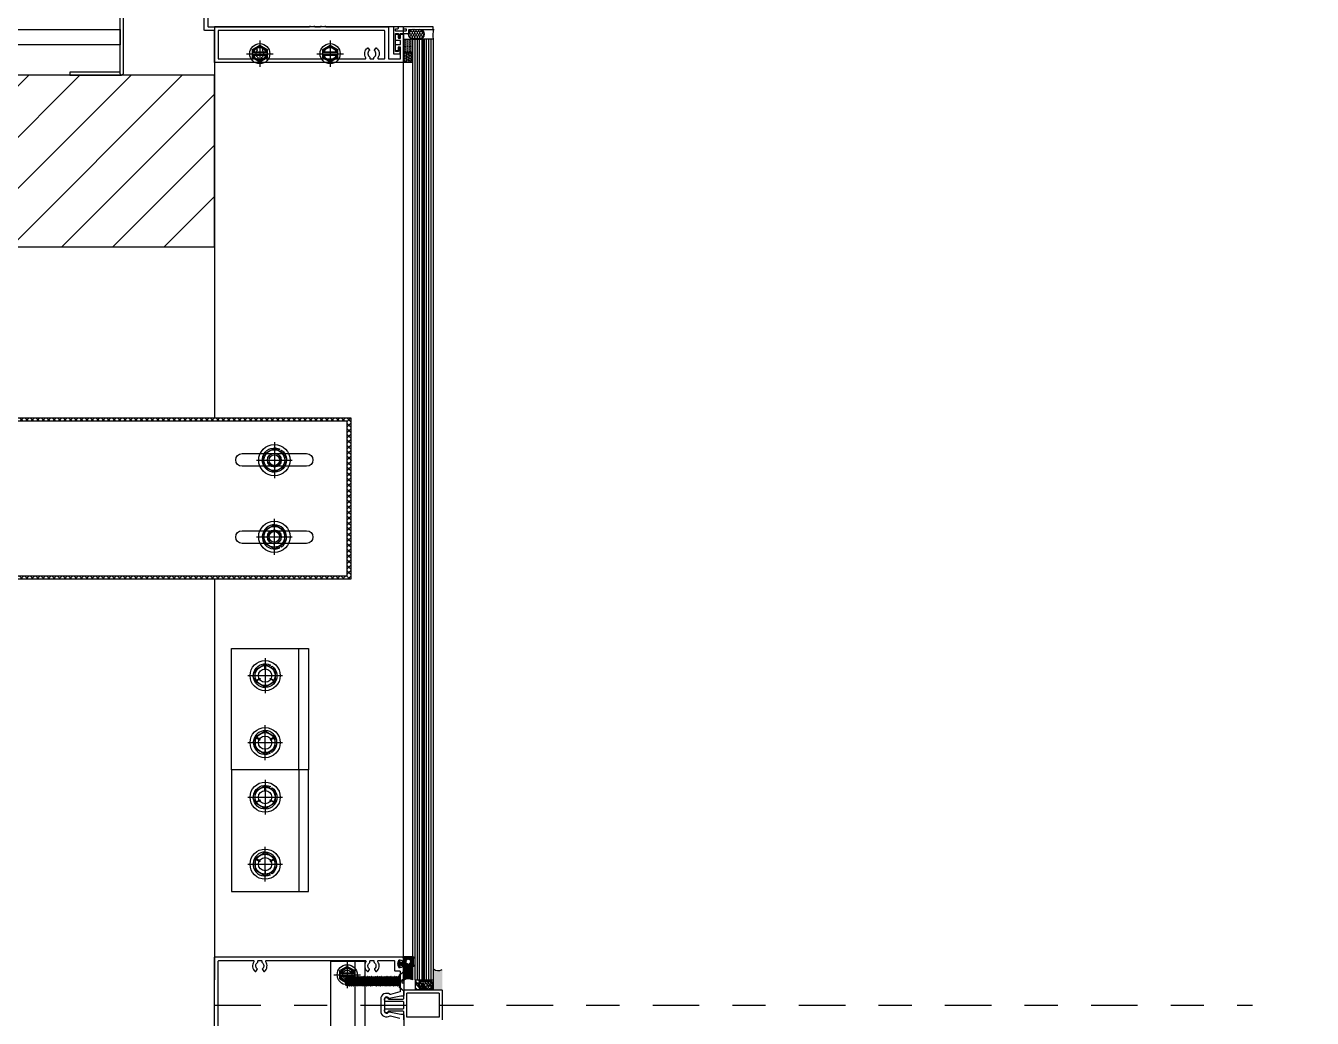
# Model space of a CAD drawing. Header units: millimetres. Extents: x -101 to 3415, y -52 to 1366.
# Drawn here: x 319.259 to 323.133, y 126.949 to 129.936 of the extents above; entities that cross this region are included whole.
import ezdxf

# ---------------------------------------------------------------- set-up
doc = ezdxf.new("R2010")
doc.units = ezdxf.units.MM
doc.linetypes.add('CENTER3', pattern=[0.28, 0.14, -0.05, 0.04, -0.05])
doc.layers.add('00_ARQ', color=8, linetype='Continuous')
doc.layers.add('A-CANCELERIA', color=2, linetype='Continuous')

# ---------------------------------------------------------------- blocks, each defined once
blk = doc.blocks.new('AUDIT_I_220507212152-0')
at = {"layer": 'A-CANCELERIA'}
h = blk.add_hatch(dxfattribs=at)
h.set_pattern_fill('ANSI37', color=256, scale=0.0002, angle=-90, style=0)
h.set_pattern_definition([(45, (260.1415065, -59.0124276), (0.000449012806, -0.000449012806), []), (315, (260.1415065, -59.0124276), (-0.000449012806, -0.000449012806), [])])
edge = h.paths.add_edge_path()
edge.add_line((261.76844, -64.49865), (261.76823, -64.50043))
edge.add_line((261.76823, -64.50043), (261.76823, -64.50164))
edge.add_arc((261.76861, -64.50164), 0.000381, 180, 258.60011)
edge.add_line((261.76854, -64.50202), (261.77074, -64.50246))
edge.add_arc((261.77077, -64.50234), 0.000127, 258.60011, 374.63217)
edge.add_line((261.77089, -64.50231), (261.77061, -64.50123))
edge.add_arc((261.77098, -64.50113), 0.000381, 14.63217, 194.63217, ccw=False)
edge.add_line((261.77134, -64.50104), (261.77192, -64.50323))
edge.add_line((261.77192, -64.50323), (261.77134, -64.50542))
edge.add_arc((261.77098, -64.50532), 0.000381, 165.36783, 345.36783, ccw=False)
edge.add_line((261.77061, -64.50523), (261.77089, -64.50415))
edge.add_arc((261.77077, -64.50412), 0.000127, 345.36783, 461.39989)
edge.add_line((261.77074, -64.50399), (261.76854, -64.50444))
edge.add_arc((261.76861, -64.50481), 0.000381, 101.39989, 180)
edge.add_line((261.76823, -64.50481), (261.76823, -64.505))
edge.add_line((261.76823, -64.505), (261.76188, -64.505))
edge.add_line((261.76188, -64.505), (261.76188, -64.50323))
edge.add_line((261.76188, -64.50323), (261.76188, -64.50043))
edge.add_line((261.76188, -64.50043), (261.76188, -64.49865))
edge.add_line((261.76188, -64.49865), (261.76844, -64.49865))
edge = h.paths.add_edge_path(flags=16)
edge.add_line((261.76392, -64.50158), (261.76392, -64.50208))
edge.add_arc((261.76506, -64.50208), 0.00114, 180, 360)
edge.add_line((261.7662, -64.50208), (261.7662, -64.50158))
edge.add_arc((261.76506, -64.50158), 0.00114, 360, 540)

msp = doc.modelspace()

# ---------------------------------------------------------------- hatches: boundary and pattern name
at = {"layer": '00_ARQ'}
h = msp.add_hatch(dxfattribs=at)
h.set_pattern_fill('HONEY', color=9, scale=0.001372, angle=90, style=0)
h.set_pattern_definition([(90, (341.5283717, 133.8136622), (0.0037721501, 0.0065335572), [0.0043557048, -0.0087114096]), (330, (341.5283717, 133.8136622), (0.00377215146, -0.0065335564), [0.0043557048, -0.0087114096]), (30, (341.5283717, 133.8136622), (0.0075443016, 8e-10), [-0.0087114096, 0.0043557048])])
edge = h.paths.add_edge_path()
edge.add_line((320.4253, 129.9255), (320.444, 129.9253))
edge.add_arc((320.444, 129.9107), 0.0145, -90, 90, ccw=False)
edge.add_line((320.444, 129.8962), (320.4253, 129.8965))
edge.add_arc((320.4253, 129.911), 0.0145, 90, 270, ccw=False)
h = msp.add_hatch(dxfattribs=at)
h.set_pattern_fill('SELLADOR', color=9, scale=0.116152, angle=-90, style=0)
h.set_pattern_definition([(270, (327.8339542, 104.738668), (-0.001170883143, -0.00058544157), [0, -0.001170883143])])
edge = h.paths.add_edge_path()
edge.add_line((320.3967, 129.8959), (320.3967, 129.8558))
edge.add_line((320.3967, 129.8558), (320.4241, 129.8558))
edge.add_line((320.4241, 129.8558), (320.4241, 129.8962))
edge.add_arc((320.4096, 129.9705), 0.0757, 260.2284, 281.065, ccw=False)
h = msp.add_hatch(dxfattribs=at)
h.set_pattern_fill('NORTON', color=9, scale=0.116152, style=0)
h.set_pattern_definition([(180, (323.497392, 128.1810178), (0, 0.004056067), [0.002341772, -0.004683543]), (60, (323.497392, 128.1810178), (0.003512657, -0.0020280336), [0.002341772, -0.004683543]), (120, (323.49505, 128.1810178), (0.003512657, 0.0020280336), [0.002341772, -0.004683543]), (60, (323.491147, 128.174258), (0.007025315, -0.004056068), [0, -0.01405063]), (60, (323.491928, 128.17561), (0.007025315, -0.004056068), [0, -0.01405063]), (60, (323.492708, 128.176962), (0.007025315, -0.004056068), [0, -0.01405063]), (60, (323.493489, 128.178314), (0.007025315, -0.004056068), [0, -0.01405063]), (60, (323.4942695, 128.179666), (0.007025315, -0.004056068), [0, -0.01405063]), (60, (323.491147, 128.18237), (0.007025315, -0.004056068), [0, -0.01405063]), (60, (323.491928, 128.183722), (0.007025315, -0.004056068), [0, -0.01405063]), (60, (323.492708, 128.185074), (0.007025315, -0.004056068), [0, -0.01405063]), (60, (323.493489, 128.186426), (0.007025315, -0.004056068), [0, -0.01405063]), (60, (323.4942695, 128.187778), (0.007025315, -0.004056068), [0, -0.01405063]), (60, (323.500319, 128.184736), (0.007025315, -0.004056068), [0, -0.007025315]), (60, (323.499148, 128.185412), (0.007025315, -0.004056068), [0, -0.007025315]), (60, (323.4968064, 128.186764), (0.007025315, -0.004056068), [0, -0.007025315]), (60, (323.4956355, 128.18744), (0.007025315, -0.004056068), [0, -0.007025315])])
h.paths.add_polyline_path([(320.4241, 129.8267), (320.4241, 129.8558), (320.3967, 129.8558), (320.3967, 129.8267)])
h = msp.add_hatch(dxfattribs=at)
h.set_pattern_fill('LINE', color=9, scale=0.034297, angle=45, style=0)
h.set_pattern_definition([(45, (-3488.39546, -6.57728), (-0.07699871, 0.07699871), [])])
h.paths.add_polyline_path([(304.7826, 129.271), (319.8268, 129.271), (319.8268, 129.7877), (304.7826, 129.7877)])
h = msp.add_hatch(dxfattribs=at)
h.set_pattern_fill('ANSI37', color=9, scale=0.003658, style=0)
h.set_pattern_definition([(135, (337.175236, 132.010708), (0.008213196, 0.008213196), []), (45, (337.175236, 132.010708), (0.008213196, -0.008213196), [])])
h.paths.add_polyline_path([(318.5338, 128.2808), (320.2263, 128.2808), (320.2263, 128.7455), (318.5338, 128.7455), (318.5338, 128.7564), (320.2373, 128.7564), (320.2373, 128.2699), (318.5338, 128.2699)])
h = msp.add_hatch(dxfattribs=at)
h.set_pattern_fill('DOTS', color=9, scale=0.000457292, style=0)
h.set_pattern_definition([(180, (316.7277151, 135.4883224), (-0.0003629754, 0.0007259508), [0, -0.0007259508])])
edge = h.paths.add_edge_path()
edge.add_ellipse((320.4118, 127.0684), major_axis=(-0.0255, 0.0255), ratio=1, start_angle=321.4673, end_angle=339.6652, ccw=False)
edge.add_line((320.4077, 127.1042), (320.4159, 127.1042))
edge.add_ellipse((320.4118, 127.0684), major_axis=(0.0255, 0.0255), ratio=1, start_angle=384.7726, end_angle=398.5327, ccw=False)
edge.add_line((320.4243, 127.1022), (320.4243, 127.0647))
edge.add_ellipse((320.4118, 127.0308), major_axis=(-0.0255, 0.0255), ratio=1, start_angle=-65.2274, end_angle=-20.3348)
edge.add_line((320.3968, 127.0636), (320.3968, 127.1012))
h = msp.add_hatch(dxfattribs=at)
h.set_pattern_fill('DOTS', color=9, scale=0.123451, style=0)
h.set_pattern_definition([(270, (316.7277151, 140.591977), (-0.00065335572, -0.00032667786), [0, -0.00065335572])])
edge = h.paths.add_edge_path()
edge.add_line((320.4855, 127.0647), (320.4861, 127.0647))
edge.add_line((320.4861, 127.0647), (320.4861, 127.0809))
edge.add_line((320.4861, 127.0809), (320.4861, 127.0971))
edge.add_ellipse((320.5012, 127.1168), major_axis=(0.0175, 0.0175), ratio=1, start_angle=187.5562, end_angle=252.7403)
edge.add_line((320.5127, 127.0949), (320.5127, 127.0338))
edge.add_line((320.5127, 127.0338), (320.4862, 127.0338))
edge.add_line((320.4862, 127.0338), (320.4855, 127.0647))
h = msp.add_hatch(dxfattribs=at)
h.set_pattern_fill('CALZAS', color=9, scale=0.123451, style=0)
h.set_pattern_definition([(135, (323.33473, 120.957086), (0.01662926, 0.01662926), [0.12345054, -0.03086263, 0.06172527, -0.03086263]), (135, (323.336808, 120.959165), (0.01662926, 0.01662926), [0.15431317, -0.03086263, 0.03086263, -0.03086263]), (135, (323.338887, 120.961244), (0.01662926, 0.01662926), [0.0925879, -0.00771566, 0.01543132, -0.00771566]), (135, (323.34246, 120.964817), (0.01662926, 0.01662926), [0.2469011, -0.0077157]), (135, (323.345123, 120.96748), (0.01662926, 0.01662926), [0.06172527, -0.001234505, 0, -0.001234505, 0, -0.001234505])])
h.paths.add_polyline_path([(320.4324, 127.0647), (320.4855, 127.0647), (320.4856, 127.0338), (320.4324, 127.0338)])
h = msp.add_hatch(dxfattribs=at)
h.set_pattern_fill('HONEY', color=9, scale=0.001458, angle=90, style=0)
h.set_pattern_definition([(90, (338.07939, 141.5114475), (0.0040091729, 0.0069440928), [0.0046293952, -0.0092587904]), (330, (338.07939, 141.5114475), (0.00400917434, -0.006944092), [0.0046293952, -0.0092587904]), (30, (338.07939, 141.5114475), (0.00801834724, 8e-10), [-0.0092587904, 0.0046293952])])
edge = h.paths.add_edge_path()
edge.add_line((320.4563, 127.0647), (320.4686, 127.0647))
edge.add_arc((320.4686, 127.0492), 0.0154, -90, 90, ccw=False)
edge.add_line((320.4686, 127.0338), (320.4563, 127.0338))
edge.add_arc((320.4563, 127.0492), 0.0154, 90, 270, ccw=False)

# ---------------------------------------------------------------- linework, layer by layer
at = {"layer": '00_ARQ', "color": 9}
for p, q in [((320.4515, 129.8928, 0.0001), (320.4585, 129.8928, 0.0001)), ((320.223, 127.0475), (320.223, 127.0715)), ((320.3968, 127.0599), (320.3707, 127.0599))]:
    msp.add_line(p, q, dxfattribs=at)
for points in [[(320.3968, 126.9441), (320.3968, 126.9681, 0.414214), (320.395, 126.9699), (320.3518, 126.9699, 0.299044), (320.3502, 126.9688, -0.814098), (320.3387, 126.9712, -0.414214), (320.3447, 126.9772), (320.395, 126.9772, 0.414214), (320.3968, 126.9789), (320.3968, 126.9972, 0.414214), (320.395, 126.999), (320.3447, 126.999, -0.999975), (320.3447, 127.0109, -0.299206), (320.3502, 127.0073, 0.299044), (320.3518, 127.0063), (320.395, 127.0063, 0.414214), (320.3968, 127.008), (320.3968, 127.0321, -0.414214), (320.3985, 127.0338, 0), (320.511, 127.0338, -0.414214), (320.5127, 127.0321)], [(319.5519, 130.1655), (319.5519, 129.7923, -1), (319.5427, 129.7923), (319.5427, 130.1747, -0.414214)], [(320.1601, 129.9362, 0.414214), (320.1637, 129.9326), (320.3494, 129.9326, -0.414214), (320.3508, 129.9312), (320.3508, 129.8377, 0.414214), (320.3522, 129.8364), (320.3862, 129.8364, 0.414214), (320.3876, 129.8377), (320.3876, 129.8707, 0.414214), (320.3862, 129.8721), (320.3812, 129.8721, 0.414214), (320.3799, 129.8707), (320.3799, 129.862, -0.414214), (320.3785, 129.8606), (320.374, 129.8606, -0.414214), (320.3726, 129.862), (320.3726, 129.8779, -0.414214), (320.374, 129.8793), (320.3862, 129.8793, 0.414214), (320.3876, 129.8807), (320.3876, 129.8906, 0.414214), (320.3862, 129.892), (320.374, 129.892, -0.414214), (320.3726, 129.8934), (320.3726, 129.9093, -0.414214), (320.374, 129.9106), (320.3785, 129.9106, -0.414214), (320.3799, 129.9093), (320.3799, 129.9006, 0.414214), (320.3812, 129.8992), (320.3862, 129.8992, 0.414214), (320.3876, 129.9006), (320.3876, 129.9093, -0.414214), (320.389, 129.9106), (320.3954, 129.9106, -0.414214), (320.3967, 129.9093), (320.3967, 129.8267, -0.414214), (320.3954, 129.8254), (319.8281, 129.8254, -0.414214), (319.8268, 129.8268), (319.8268, 129.9203, 0.414214), (319.8254, 129.9217), (319.7977, 129.9217, -0.414214), (319.7964, 129.9231), (319.7964, 130.0699, -0.414214)], [(319.8073, 130.025), (319.8073, 129.934, 0.414214), (319.8087, 129.9326), (320.1118, 129.9326, 0.414214), (320.1154, 129.9362)], [(320.1269, 129.9362, 0.414214), (320.1306, 129.9326), (320.1449, 129.9326, 0.414214), (320.1485, 129.9362)], [(320.4859, 129.9326), (320.3978, 129.9326, 0.414214), (320.3955, 129.9303), (320.3955, 129.9294, 0.414214), (320.3978, 129.9271), (320.4023, 129.9271, -0.414214), (320.4046, 129.9248), (320.4046, 129.9221, -0.414214), (320.4023, 129.9198), (320.374, 129.9198, -0.414214), (320.3717, 129.9221), (320.3717, 129.9248, -0.414214), (320.374, 129.9271), (320.3786, 129.9271, 0.414214), (320.3809, 129.9294), (320.3809, 129.9303, 0.414214), (320.3786, 129.9326), (320.3671, 129.9326, 0.414214), (320.3658, 129.9312), (320.3658, 129.8526, 0.414214), (320.3671, 129.8512), (320.3849, 129.8512, 0.414214), (320.3862, 129.8526), (320.3862, 129.8699, 0.414214), (320.3849, 129.8713), (320.3822, 129.8713, 0.414214), (320.3808, 129.8699), (320.3808, 129.8598, -0.414214), (320.3794, 129.8585), (320.3731, 129.8585, -0.414214), (320.3717, 129.8598), (320.3717, 129.9116, -0.414214), (320.3731, 129.9129), (320.3794, 129.9129, -0.414214), (320.3808, 129.9116), (320.3808, 129.9015, 0.414214), (320.3822, 129.9001), (320.3849, 129.9001, 0.414214), (320.3862, 129.9015), (320.3862, 129.9111, -0.414214), (320.3876, 129.9125), (320.4101, 129.9125, 0.414214), (320.4124, 129.9148), (320.4124, 129.923, -0.414214), (320.4147, 129.9253), (320.4859, 129.9253), (320.4859, 129.9326)], [(320.0073, 128.6445, -1), (320.0073, 128.6091, -1), (320.0073, 128.6495)], [(320.0073, 128.3818, 1), (320.0073, 128.4172, 1), (320.0073, 128.3768)], [(319.8268, 126.8446), (319.8268, 127.1315, -0.414214), (319.8285, 127.1333), (320.3945, 127.1333, -0.414214), (320.3968, 127.131), (320.3968, 127.1214, -0.669376), (320.3938, 127.1202, 0.199773), (320.3864, 127.1233), (320.3851, 127.1233, 0.414214), (320.3793, 127.1175), (320.3793, 127.1072, 0.414214), (320.3851, 127.1014), (320.3864, 127.1014, 0.199773), (320.3938, 127.1045, -0.669376), (320.3968, 127.1033), (320.3968, 127.0172, -0.414214), (320.395, 127.0155), (320.3877, 127.0155), (320.3533, 127.0078, -0.356258), (320.3517, 127.0086, 0.808797), (320.3386, 127.0058), (320.3386, 126.9703, 0.808797), (320.3517, 126.9675, -0.356258), (320.3533, 126.9683), (320.3877, 126.9606), (320.395, 126.9606, -0.414214), (320.3968, 126.9589), (320.3968, 126.8728, -0.669376)], [(319.8377, 126.8575), (319.8377, 127.1187, -0.414214), (319.8414, 127.1223), (319.9432, 127.1223, -0.597049), (319.9453, 127.1185, 0.385613), (319.9498, 127.0895, 0.434031), (319.9517, 127.0898), (319.9558, 127.0955, 0.384687), (319.9556, 127.0974, -0.496295), (319.9568, 127.1167, 0.251973), (319.9574, 127.1178), (319.9574, 127.1209, -0.414214), (319.9588, 127.1223), (319.9682, 127.1223, -0.414214), (319.9696, 127.1209), (319.9696, 127.1178, 0.251974), (319.9702, 127.1167, -0.496289), (319.9715, 127.0974, 0.384737), (319.9713, 127.0955), (319.9753, 127.0898, 0.433937), (319.9773, 127.0895, 0.38562), (319.9818, 127.1185, -0.597036), (319.9838, 127.1223), (320.2809, 127.1223, -0.597066), (320.2829, 127.1185, 0.385613), (320.2874, 127.0895, 0.434031), (320.2894, 127.0898), (320.2934, 127.0955, 0.384687), (320.2932, 127.0974, -0.496295), (320.2945, 127.1167, 0.251973), (320.2951, 127.1178), (320.2951, 127.1209, -0.414214), (320.2965, 127.1223), (320.3059, 127.1223, -0.414214), (320.3073, 127.1209), (320.3073, 127.1178, 0.251974), (320.3079, 127.1167, -0.496289), (320.3092, 127.0974, 0.384737), (320.3089, 127.0955), (320.313, 127.0898, 0.433937), (320.315, 127.0895, 0.38562), (320.3194, 127.1185, -0.597055), (320.3215, 127.1223), (320.368, 127.1223, -0.414214), (320.3693, 127.1209), (320.3693, 127.0928, 0.414214), (320.3707, 127.0914), (320.3844, 127.0914, -0.414214), (320.3858, 127.0901), (320.3858, 127.0286, -0.339454), (320.3852, 127.0278), (320.3569, 127.0202, -0.221837), (320.3557, 127.0204), (320.3557, 127.0204, 0.606882), (320.3277, 127.0058), (320.3277, 126.9703, 0.608426), (320.3558, 126.9558, -0.222929), (320.3569, 126.956), (320.3852, 126.9484, -0.339454)], [(320.5127, 127.0321), (320.5127, 126.9441, -0.414214)]]:
    msp.add_lwpolyline(points, format="xyb", dxfattribs=at)
at = {"layer": '00_ARQ', "color": 9, "ltscale": 3}
msp.add_lwpolyline([(316.8253, 129.8792), (316.8253, 129.9249), (319.5427, 129.9249), (319.5427, 129.8792)], close=True, dxfattribs=at)
at = {"layer": '00_ARQ', "color": 9}
for points in [[(320.3967, 127.0647), (320.3967, 129.9326), (319.8268, 129.9326), (319.8268, 128.7564)], [(319.9635, 129.892), (319.9635, 129.8123)], [(320.1753, 129.892), (320.1753, 129.8123)], [(320.4243, 127.0647), (320.4243, 129.8962), (320.4517, 129.8962), (320.4517, 127.0647)], [(320.4311, 127.0647), (320.4311, 129.8962)], [(320.438, 127.0647), (320.438, 129.8962)], [(320.4449, 127.0647), (320.4449, 129.8962)], [(320.4861, 127.0647), (320.4861, 129.8962), (320.4587, 129.8962), (320.4587, 127.0647)], [(320.4655, 127.0647), (320.4655, 129.8962)], [(320.4724, 127.0647), (320.4724, 129.8962)], [(320.4792, 127.0647), (320.4792, 129.8962)], [(319.9236, 129.8521), (320.0034, 129.8521)], [(319.9417, 129.8565), (319.9853, 129.8565)], [(319.9417, 129.8478), (319.9853, 129.8478)], [(320.1355, 129.8521), (320.2152, 129.8521)], [(320.1536, 129.8565), (320.1971, 129.8565)], [(320.1536, 129.8478), (320.1971, 129.8478)], [(319.5427, 129.7969), (319.3915, 129.7969), (319.3915, 129.7877), (319.5473, 129.7877)], [(320.0073, 128.6826), (320.0073, 128.5744)], [(319.9532, 128.6285), (320.0614, 128.6285)], [(320.0073, 128.3437), (320.0073, 128.4519)], [(319.9532, 128.3978), (320.0614, 128.3978)], [(319.8268, 128.2699), (319.8268, 127.0647)], [(319.9795, 128.0322), (319.9795, 127.9275)], [(319.9271, 127.9799), (320.0318, 127.9799)], [(319.9795, 127.7259), (319.9795, 127.8306)], [(319.9271, 127.7782), (320.0318, 127.7782)], [(319.9795, 127.6664), (319.9795, 127.5617)], [(319.9271, 127.614), (320.0318, 127.614)], [(319.9795, 127.3601), (319.9795, 127.4648)], [(319.9271, 127.4124), (320.0318, 127.4124)], [(320.2267, 127.1194), (320.2267, 127.0396)], [(320.2503, 126.8555), (320.2503, 127.1207)], [(320.1868, 127.0795), (320.2666, 127.0795)], [(320.2049, 127.0839), (320.2485, 127.0839)], [(320.2049, 127.0752), (320.2485, 127.0752)], [(320.223, 127.0475), (320.2239, 127.0491), (320.2268, 127.0706), (320.225, 127.0738), (320.2243, 127.0738), (320.223, 127.0715)], [(320.225, 127.0738), (320.223, 127.0543)], [(320.223, 127.0613), (320.2243, 127.0738)], [(320.2239, 127.0491), (320.2254, 127.0491)], [(320.2268, 127.0706), (320.2283, 127.0706)], [(320.2272, 127.046), (320.2301, 127.0738)], [(320.2279, 127.046), (320.2308, 127.0738)], [(320.2312, 127.0491), (320.2297, 127.0491)], [(320.2341, 127.0706), (320.2326, 127.0706)], [(320.233, 127.046), (320.2359, 127.0738)], [(320.2334, 127.0495), (320.2359, 127.0738)], [(320.2334, 127.0653), (320.2341, 127.0706), (320.2359, 127.0738), (320.2366, 127.0738), (320.2385, 127.0706), (320.2355, 127.0491), (320.2337, 127.046), (320.2334, 127.046)], [(320.2334, 127.046), (320.2334, 127.0706), (320.2341, 127.0706)], [(320.2337, 127.046), (320.2366, 127.0738)], [(320.2366, 127.0738), (320.2337, 127.046)], [(320.237, 127.0491), (320.2355, 127.0491)], [(320.2355, 127.0491), (320.237, 127.0491)], [(320.2399, 127.0706), (320.2385, 127.0706)], [(320.2385, 127.0706), (320.2399, 127.0706)], [(320.2388, 127.046), (320.2417, 127.0738)], [(320.2392, 127.0495), (320.2417, 127.0738)], [(320.2392, 127.0653), (320.2399, 127.0706), (320.2417, 127.0738), (320.2424, 127.0738), (320.2443, 127.0706), (320.2414, 127.0491), (320.2395, 127.046), (320.2392, 127.046)], [(320.2392, 127.046), (320.2392, 127.0706), (320.2399, 127.0706)], [(320.2395, 127.046), (320.2424, 127.0738)], [(320.2424, 127.0738), (320.2395, 127.046)], [(320.2428, 127.0491), (320.2414, 127.0491)], [(320.2414, 127.0491), (320.2428, 127.0491)], [(320.2457, 127.0706), (320.2443, 127.0706)], [(320.2443, 127.0706), (320.2457, 127.0706)], [(320.2446, 127.046), (320.2475, 127.0738)], [(320.2483, 127.0738), (320.2453, 127.046)], [(320.2472, 127.0491), (320.2486, 127.0491)], [(320.2501, 127.0706), (320.2515, 127.0706)], [(320.2504, 127.046), (320.2533, 127.0738)], [(320.2512, 127.046), (320.2541, 127.0738)], [(320.2544, 127.0491), (320.253, 127.0491)], [(320.2573, 127.0706), (320.2559, 127.0706)], [(320.2562, 127.046), (320.2591, 127.0738)], [(320.2599, 127.0738), (320.257, 127.046)], [(320.2588, 127.0491), (320.2602, 127.0491)], [(320.2617, 127.0706), (320.2631, 127.0706)], [(320.262, 127.046), (320.2649, 127.0738)], [(320.2628, 127.046), (320.2657, 127.0738)], [(320.266, 127.0491), (320.2646, 127.0491)], [(320.2689, 127.0706), (320.2675, 127.0706)], [(320.2679, 127.046), (320.2708, 127.0738)], [(320.2686, 127.046), (320.2715, 127.0738)], [(320.2718, 127.0491), (320.2704, 127.0491)], [(320.2748, 127.0706), (320.2733, 127.0706)], [(320.2737, 127.046), (320.2766, 127.0738)], [(320.2773, 127.0738), (320.2744, 127.046)], [(320.2762, 127.0491), (320.2777, 127.0491)], [(320.2791, 127.0706), (320.2806, 127.0706)], [(320.2795, 127.046), (320.2824, 127.0738)], [(320.2802, 127.046), (320.2831, 127.0738)], [(320.2835, 127.0491), (320.282, 127.0491)], [(320.2843, 127.0555), (320.2835, 127.0491), (320.2843, 127.0476)], [(320.2864, 127.0706), (320.2849, 127.0706)], [(320.2853, 127.046), (320.2882, 127.0738)], [(320.2889, 127.0738), (320.286, 127.046)], [(320.2878, 127.0491), (320.2893, 127.0491)], [(320.2907, 127.0706), (320.2922, 127.0706)], [(320.2911, 127.046), (320.294, 127.0738)], [(320.2918, 127.046), (320.2947, 127.0738)], [(320.2951, 127.0491), (320.2936, 127.0491)], [(320.298, 127.0706), (320.2965, 127.0706)], [(320.2969, 127.046), (320.2998, 127.0738)], [(320.3005, 127.0738), (320.2976, 127.046)], [(320.2994, 127.0491), (320.3009, 127.0491)], [(320.3023, 127.0706), (320.3038, 127.0706)], [(320.3027, 127.046), (320.3056, 127.0738)], [(320.3034, 127.046), (320.3063, 127.0738)], [(320.3067, 127.0491), (320.3052, 127.0491)], [(320.3096, 127.0706), (320.3081, 127.0706)], [(320.3089, 127.0495), (320.3114, 127.0738)], [(320.3089, 127.0653), (320.3096, 127.0706), (320.3114, 127.0738), (320.3121, 127.0738), (320.314, 127.0706), (320.311, 127.0491), (320.3092, 127.046), (320.3089, 127.046)], [(320.3089, 127.046), (320.3089, 127.0706), (320.3096, 127.0706)], [(320.3092, 127.046), (320.3121, 127.0738)], [(320.3125, 127.0491), (320.311, 127.0491)], [(320.3154, 127.0706), (320.314, 127.0706)], [(320.3143, 127.046), (320.3172, 127.0738)], [(320.3179, 127.0738), (320.315, 127.046)], [(320.3169, 127.0491), (320.3183, 127.0491)], [(320.3198, 127.0706), (320.3212, 127.0706)], [(320.3201, 127.046), (320.323, 127.0738)], [(320.3208, 127.046), (320.3238, 127.0738)], [(320.3241, 127.0491), (320.3227, 127.0491)], [(320.327, 127.0706), (320.3256, 127.0706)], [(320.3259, 127.046), (320.3288, 127.0738)], [(320.3296, 127.0738), (320.3267, 127.046)], [(320.3285, 127.0491), (320.3299, 127.0491)], [(320.3314, 127.0706), (320.3328, 127.0706)], [(320.3317, 127.046), (320.3346, 127.0738)], [(320.3325, 127.046), (320.3354, 127.0738)], [(320.3357, 127.0491), (320.3343, 127.0491)], [(320.3386, 127.0706), (320.3372, 127.0706)], [(320.3375, 127.046), (320.3404, 127.0738)], [(320.3383, 127.046), (320.3412, 127.0738)], [(320.3415, 127.0491), (320.3401, 127.0491)], [(320.3444, 127.0706), (320.343, 127.0706)], [(320.3434, 127.046), (320.3463, 127.0738)], [(320.347, 127.0738), (320.3441, 127.046)], [(320.3459, 127.0491), (320.3473, 127.0491)], [(320.3488, 127.0706), (320.3502, 127.0706)], [(320.3492, 127.046), (320.3521, 127.0738)], [(320.3499, 127.046), (320.3528, 127.0738)], [(320.3532, 127.0491), (320.3517, 127.0491)], [(320.354, 127.0555), (320.3532, 127.0491), (320.354, 127.0476)], [(320.3561, 127.0706), (320.3546, 127.0706)], [(320.355, 127.046), (320.3579, 127.0738)], [(320.3586, 127.0738), (320.3557, 127.046)], [(320.3575, 127.0491), (320.359, 127.0491)], [(320.3604, 127.0706), (320.3619, 127.0706)], [(320.3608, 127.046), (320.3637, 127.0738)], [(320.3615, 127.046), (320.3644, 127.0738)], [(320.3648, 127.0491), (320.3633, 127.0491)], [(320.3677, 127.0706), (320.3662, 127.0706)], [(320.3666, 127.046), (320.3695, 127.0738)], [(320.3702, 127.0738), (320.3673, 127.046)], [(320.3691, 127.0491), (320.3706, 127.0491)], [(320.372, 127.0706), (320.3735, 127.0706)], [(320.3724, 127.046), (320.3753, 127.0738)], [(320.3731, 127.046), (320.376, 127.0738)], [(320.3764, 127.0491), (320.3749, 127.0491)], [(320.3793, 127.0706), (320.3778, 127.0706)], [(320.3782, 127.046), (320.3811, 127.0738)], [(320.3818, 127.0738), (320.3789, 127.046)], [(320.3807, 127.0491), (320.3822, 127.0491)], [(320.384, 127.046), (320.3822, 127.0491), (320.3844, 127.0653)], [(320.3836, 127.0706), (320.3844, 127.0706)], [(320.384, 127.046), (320.3844, 127.0495)], [(320.3844, 127.046), (320.384, 127.046)]]:
    msp.add_lwpolyline(points, dxfattribs=at)
for points in [[(320.3398, 129.8377), (320.3398, 129.9203, 0.414214), (320.3385, 129.9217), (319.8391, 129.9217, 0.414214), (319.8377, 129.9203), (319.8377, 129.8377, 0.414214), (319.8391, 129.8364), (319.9432, 129.8364, 0.597049), (319.9452, 129.8401, -0.385613), (319.9497, 129.8691, -0.434031), (319.9517, 129.8689), (319.9558, 129.8631, -0.384687), (319.9555, 129.8613, 0.496295), (319.9568, 129.842, -0.251973), (319.9574, 129.8409), (319.9574, 129.8377, 0.414214), (319.9588, 129.8364), (319.9682, 129.8364, 0.414214), (319.9696, 129.8377), (319.9696, 129.8409, -0.251974), (319.9702, 129.842, 0.496289), (319.9715, 129.8613, -0.384737), (319.9713, 129.8631), (319.9753, 129.8689, -0.433937), (319.9773, 129.8691, -0.38562), (319.9818, 129.8401, 0.597036), (319.9838, 129.8364), (320.2809, 129.8364, 0.597066), (320.2829, 129.8401, -0.385613), (320.2874, 129.8691, -0.434031), (320.2894, 129.8689), (320.2934, 129.8631, -0.384687), (320.2932, 129.8613, 0.496295), (320.2945, 129.842, -0.251973), (320.2951, 129.8409), (320.2951, 129.8377, 0.414214), (320.2965, 129.8364), (320.3059, 129.8364, 0.414214), (320.3072, 129.8377), (320.3072, 129.8409, -0.251974), (320.3079, 129.842, 0.496289), (320.3091, 129.8613, -0.384737), (320.3089, 129.8631), (320.313, 129.8689, -0.433937), (320.3149, 129.8691, -0.38562), (320.3194, 129.8401, 0.597055), (320.3215, 129.8364), (320.3385, 129.8364, 0.414214)], [(320.4253, 129.9255), (320.444, 129.9253, -1), (320.444, 129.8962), (320.4253, 129.8965, -1)], [(320.444, 129.9253), (320.4848, 129.9253, 0.334652), (320.4861, 129.9263, 0.085004), (320.4859, 129.8962), (320.4585, 129.8962), (320.444, 129.8962, 0.999836)], [(319.9848, 129.8565), (319.9816, 129.8565, 0.788045), (319.9454, 129.8565), (319.9422, 129.8565, -0.816497)], [(319.9816, 129.8565), (319.9454, 129.8565, -0.788045)], [(320.1967, 129.8565), (320.1935, 129.8565, 0.788045), (320.1572, 129.8565), (320.154, 129.8565, -0.816497)], [(320.1935, 129.8565), (320.1572, 129.8565, -0.788045)], [(320.3967, 129.8959), (320.3967, 129.8558), (320.4241, 129.8558), (320.4241, 129.8962, -0.091168)], [(319.9816, 129.8478), (319.9848, 129.8478, -0.816497), (319.9422, 129.8478), (319.9454, 129.8478, 0.788045)], [(319.9454, 129.8478), (319.9816, 129.8478, -0.788045)], [(320.1935, 129.8478), (320.1967, 129.8478, -0.816497), (320.154, 129.8478), (320.1572, 129.8478, 0.788045)], [(320.1572, 129.8478), (320.1935, 129.8478, -0.788045)], [(320.1046, 128.6104), (319.91, 128.6104, -1), (319.91, 128.6482), (320.1046, 128.6482, -1)], [(320.0238, 128.6551), (320.0292, 128.6582, -23.873298), (320.024, 128.6614), (320.0184, 128.6582)], [(320.0238, 128.3712), (320.0292, 128.3681, 23.873298), (320.024, 128.3649), (320.0184, 128.3681)], [(320.1046, 128.3781), (319.91, 128.3781, -1), (319.91, 128.4159), (320.1046, 128.4159, -1)], [(319.9954, 128.0054), (320.0006, 128.0084, -23.873298), (319.9955, 128.0115), (319.9901, 128.0084)], [(319.9788, 127.9979), (319.9788, 128.0092, -1), (319.9802, 128.0092), (319.9802, 127.9979, -1)], [(319.9642, 127.9702), (319.9544, 127.9646, -1), (319.9537, 127.9658), (319.9635, 127.9714, -1)], [(319.9955, 127.9714), (320.0053, 127.9658, -1), (320.0046, 127.9646), (319.9948, 127.9702, -1)], [(319.9954, 127.7527), (320.0006, 127.7497, 23.873298), (319.9955, 127.7466), (319.9901, 127.7497)], [(319.9642, 127.7879), (319.9544, 127.7935, 1), (319.9537, 127.7923), (319.9635, 127.7867, 1)], [(319.9955, 127.7867), (320.0053, 127.7923, 1), (320.0046, 127.7935), (319.9948, 127.7879, 1)], [(319.9788, 127.7602), (319.9788, 127.7489, 1), (319.9802, 127.7489), (319.9802, 127.7602, 1)], [(319.9954, 127.6396), (320.0006, 127.6426, -23.873298), (319.9955, 127.6457), (319.9901, 127.6426)], [(319.9788, 127.6321), (319.9788, 127.6434, -1), (319.9802, 127.6434), (319.9802, 127.6321, -1)], [(319.9642, 127.6044), (319.9544, 127.5987, -1), (319.9537, 127.6), (319.9635, 127.6056, -1)], [(319.9955, 127.6056), (320.0053, 127.6, -1), (320.0046, 127.5987), (319.9948, 127.6044, -1)], [(319.9954, 127.3869), (320.0006, 127.3839, 23.873298), (319.9955, 127.3807), (319.9901, 127.3838)], [(319.9642, 127.422), (319.9544, 127.4277, 1), (319.9537, 127.4265), (319.9635, 127.4208, 1)], [(319.9955, 127.4208), (320.0053, 127.4265, 1), (320.0046, 127.4277), (319.9948, 127.422, 1)], [(319.9788, 127.3944), (319.9788, 127.383, 1), (319.9802, 127.383), (319.9802, 127.3944, 1)], [(320.3953, 127.1333), (320.3962, 127.1251), (320.3962, 127.1196, -0.357068), (320.3948, 127.1179), (320.3847, 127.1158, -0.554492), (320.384, 127.1166), (320.3853, 127.1215, 1), (320.382, 127.1224), (320.3793, 127.1124), (320.382, 127.1023, 1), (320.3853, 127.1032), (320.384, 127.1081, -0.554492), (320.3847, 127.1089), (320.3948, 127.1068, -0.357068), (320.3962, 127.1051), (320.3962, 127.1042), (320.4252, 127.1042), (320.4252, 127.1124), (320.4252, 127.1124), (320.4252, 127.1251), (320.4252, 127.1251), (320.4252, 127.1333)], [(320.3948, 127.1068), (320.3847, 127.1089, 0.554492), (320.384, 127.1081), (320.3853, 127.1032, -1), (320.382, 127.1023), (320.3793, 127.1124), (320.382, 127.1224, -1), (320.3853, 127.1215), (320.384, 127.1166, 0.554492), (320.3847, 127.1158), (320.3948, 127.1179, 0.357068), (320.3962, 127.1196), (320.3962, 127.1251), (320.3953, 127.1333), (320.427, 127.1333), (320.4252, 127.1251), (320.4252, 127.1124), (320.427, 127.1042), (320.3962, 127.1042), (320.3962, 127.1051, 0.357068)], [(320.2569, 127.0795, -1), (320.1965, 127.0795, -1)], [(320.2481, 127.0839), (320.2448, 127.0839, 0.788045), (320.2086, 127.0839), (320.2054, 127.0839, -0.816497)], [(320.2481, 127.0839), (320.2448, 127.0839, 0.788045), (320.2086, 127.0839), (320.2054, 127.0839, -0.816497)], [(320.2448, 127.0839), (320.2086, 127.0839, -0.788045)], [(320.2448, 127.0839), (320.2086, 127.0839, -0.788045)], [(320.2448, 127.0752), (320.2481, 127.0752, -0.816497), (320.2054, 127.0752), (320.2086, 127.0752, 0.788045)], [(320.2054, 127.0752), (320.2086, 127.0752, 0.788045), (320.2448, 127.0752), (320.2481, 127.0752, -0.816497)], [(320.2086, 127.0752), (320.2448, 127.0752, -0.788045)], [(320.2086, 127.0752), (320.2448, 127.0752, -0.788045)], [(320.4563, 127.0647), (320.4686, 127.0647, -1), (320.4686, 127.0338), (320.4563, 127.0338, -1)]]:
    msp.add_lwpolyline(points, format="xyb", close=True, dxfattribs=at)
for points in [[(319.9417, 129.8647), (319.9635, 129.8773), (319.9853, 129.8647), (319.9853, 129.8396), (319.9635, 129.827), (319.9417, 129.8396)], [(320.1536, 129.8647), (320.1753, 129.8773), (320.1971, 129.8647), (320.1971, 129.8396), (320.1753, 129.827), (320.1536, 129.8396)], [(320.4241, 129.8267), (320.4241, 129.8558), (320.3967, 129.8558), (320.3967, 129.8267)], [(304.7826, 129.271), (319.8268, 129.271), (319.8268, 129.7877), (304.7826, 129.7877)], [(318.5338, 128.2808), (320.2263, 128.2808), (320.2263, 128.7455), (318.5338, 128.7455), (318.5338, 128.7564), (320.2373, 128.7564), (320.2373, 128.2699), (318.5338, 128.2699)], [(320.2263, 128.7455), (318.5701, 128.7455), (318.5701, 128.2808), (320.2263, 128.2808)], [(320.0073, 128.6646), (320.0385, 128.6466), (320.0385, 128.6105), (320.0073, 128.5924), (319.976, 128.6105), (319.976, 128.6466)], [(320.0073, 128.3617), (320.0385, 128.3797), (320.0385, 128.4158), (320.0073, 128.4339), (319.976, 128.4158), (319.976, 128.3797)], [(320.1101, 127.6961), (319.8778, 127.6961), (319.8778, 128.062), (320.1101, 128.062)], [(320.1101, 127.6961), (320.0811, 127.6961), (320.0811, 128.062), (320.1101, 128.062)], [(319.9795, 128.0146), (320.0095, 127.9972), (320.0095, 127.9625), (319.9795, 127.9451), (319.9494, 127.9625), (319.9494, 127.9972)], [(319.9795, 127.7435), (320.0095, 127.7609), (320.0095, 127.7956), (319.9795, 127.813), (319.9494, 127.7956), (319.9494, 127.7609)], [(320.1101, 127.6961), (319.8778, 127.6961), (319.8778, 127.3303), (320.1101, 127.3303)], [(320.1101, 127.6961), (320.0811, 127.6961), (320.0811, 127.3303), (320.1101, 127.3303)], [(319.9795, 127.6488), (320.0095, 127.6314), (320.0095, 127.5967), (319.9795, 127.5793), (319.9494, 127.5967), (319.9494, 127.6314)], [(319.9795, 127.3777), (320.0095, 127.395), (320.0095, 127.4298), (319.9795, 127.4471), (319.9494, 127.4298), (319.9494, 127.395)], [(320.2793, 126.8555), (320.1776, 126.8555), (320.1776, 127.1207), (320.2793, 127.1207)], [(320.2049, 127.0921), (320.2267, 127.1047), (320.2485, 127.0921), (320.2485, 127.067), (320.2267, 127.0544), (320.2049, 127.067)], [(320.2049, 127.0921), (320.2049, 127.067), (320.2267, 127.0544), (320.2485, 127.067), (320.2485, 127.0921), (320.2267, 127.1047)], [(320.2049, 127.0839), (320.2485, 127.0839), (320.2485, 127.0752), (320.2049, 127.0752)], [(320.3968, 127.0647), (320.3911, 127.0647), (320.3911, 127.0551), (320.3968, 127.0551), (320.3968, 127.0305), (320.3844, 127.0409), (320.3844, 127.0789), (320.3968, 127.0893)], [(320.2272, 127.046), (320.2254, 127.0491), (320.2283, 127.0706), (320.2301, 127.0738), (320.2308, 127.0738), (320.2326, 127.0706), (320.2297, 127.0491), (320.2279, 127.046)], [(320.2366, 127.0738), (320.2359, 127.0738), (320.2341, 127.0706), (320.2312, 127.0491), (320.233, 127.046), (320.2337, 127.046), (320.2355, 127.0491), (320.2385, 127.0706)], [(320.2424, 127.0738), (320.2417, 127.0738), (320.2399, 127.0706), (320.237, 127.0491), (320.2388, 127.046), (320.2395, 127.046), (320.2414, 127.0491), (320.2443, 127.0706)], [(320.2483, 127.0738), (320.2475, 127.0738), (320.2457, 127.0706), (320.2428, 127.0491), (320.2446, 127.046), (320.2453, 127.046), (320.2472, 127.0491), (320.2501, 127.0706)], [(320.2504, 127.046), (320.2486, 127.0491), (320.2515, 127.0706), (320.2533, 127.0738), (320.2541, 127.0738), (320.2559, 127.0706), (320.253, 127.0491), (320.2512, 127.046)], [(320.2599, 127.0738), (320.2591, 127.0738), (320.2573, 127.0706), (320.2544, 127.0491), (320.2562, 127.046), (320.257, 127.046), (320.2588, 127.0491), (320.2617, 127.0706)], [(320.262, 127.046), (320.2602, 127.0491), (320.2631, 127.0706), (320.2649, 127.0738), (320.2657, 127.0738), (320.2675, 127.0706), (320.2646, 127.0491), (320.2628, 127.046)], [(320.2679, 127.046), (320.266, 127.0491), (320.2689, 127.0706), (320.2708, 127.0738), (320.2715, 127.0738), (320.2733, 127.0706), (320.2704, 127.0491), (320.2686, 127.046)], [(320.2773, 127.0738), (320.2766, 127.0738), (320.2748, 127.0706), (320.2718, 127.0491), (320.2737, 127.046), (320.2744, 127.046), (320.2762, 127.0491), (320.2791, 127.0706)], [(320.2795, 127.046), (320.2777, 127.0491), (320.2806, 127.0706), (320.2824, 127.0738), (320.2831, 127.0738), (320.2849, 127.0706), (320.282, 127.0491), (320.2802, 127.046)], [(320.2889, 127.0738), (320.2882, 127.0738), (320.2864, 127.0706), (320.2835, 127.0491), (320.2853, 127.046), (320.286, 127.046), (320.2878, 127.0491), (320.2907, 127.0706)], [(320.2911, 127.046), (320.2893, 127.0491), (320.2922, 127.0706), (320.294, 127.0738), (320.2947, 127.0738), (320.2965, 127.0706), (320.2936, 127.0491), (320.2918, 127.046)], [(320.3005, 127.0738), (320.2998, 127.0738), (320.298, 127.0706), (320.2951, 127.0491), (320.2969, 127.046), (320.2976, 127.046), (320.2994, 127.0491), (320.3023, 127.0706)], [(320.3027, 127.046), (320.3009, 127.0491), (320.3038, 127.0706), (320.3056, 127.0738), (320.3063, 127.0738), (320.3081, 127.0706), (320.3052, 127.0491), (320.3034, 127.046)], [(320.3179, 127.0738), (320.3172, 127.0738), (320.3154, 127.0706), (320.3125, 127.0491), (320.3143, 127.046), (320.315, 127.046), (320.3169, 127.0491), (320.3198, 127.0706)], [(320.3201, 127.046), (320.3183, 127.0491), (320.3212, 127.0706), (320.323, 127.0738), (320.3238, 127.0738), (320.3256, 127.0706), (320.3227, 127.0491), (320.3208, 127.046)], [(320.3296, 127.0738), (320.3288, 127.0738), (320.327, 127.0706), (320.3241, 127.0491), (320.3259, 127.046), (320.3267, 127.046), (320.3285, 127.0491), (320.3314, 127.0706)], [(320.3317, 127.046), (320.3299, 127.0491), (320.3328, 127.0706), (320.3346, 127.0738), (320.3354, 127.0738), (320.3372, 127.0706), (320.3343, 127.0491), (320.3325, 127.046)], [(320.3375, 127.046), (320.3357, 127.0491), (320.3386, 127.0706), (320.3404, 127.0738), (320.3412, 127.0738), (320.343, 127.0706), (320.3401, 127.0491), (320.3383, 127.046)], [(320.347, 127.0738), (320.3463, 127.0738), (320.3444, 127.0706), (320.3415, 127.0491), (320.3434, 127.046), (320.3441, 127.046), (320.3459, 127.0491), (320.3488, 127.0706)], [(320.3492, 127.046), (320.3473, 127.0491), (320.3502, 127.0706), (320.3521, 127.0738), (320.3528, 127.0738), (320.3546, 127.0706), (320.3517, 127.0491), (320.3499, 127.046)], [(320.3586, 127.0738), (320.3579, 127.0738), (320.3561, 127.0706), (320.3532, 127.0491), (320.355, 127.046), (320.3557, 127.046), (320.3575, 127.0491), (320.3604, 127.0706)], [(320.3608, 127.046), (320.359, 127.0491), (320.3619, 127.0706), (320.3637, 127.0738), (320.3644, 127.0738), (320.3662, 127.0706), (320.3633, 127.0491), (320.3615, 127.046)], [(320.3702, 127.0738), (320.3695, 127.0738), (320.3677, 127.0706), (320.3648, 127.0491), (320.3666, 127.046), (320.3673, 127.046), (320.3691, 127.0491), (320.372, 127.0706)], [(320.3724, 127.046), (320.3706, 127.0491), (320.3735, 127.0706), (320.3753, 127.0738), (320.376, 127.0738), (320.3778, 127.0706), (320.3749, 127.0491), (320.3731, 127.046)], [(320.3818, 127.0738), (320.3811, 127.0738), (320.3793, 127.0706), (320.3764, 127.0491), (320.3782, 127.046), (320.3789, 127.046), (320.3807, 127.0491), (320.3836, 127.0706)], [(320.4324, 127.0647), (320.4855, 127.0647), (320.4856, 127.0338), (320.4324, 127.0338)]]:
    msp.add_lwpolyline(points, close=True, dxfattribs=at)
at = {"layer": '00_ARQ', "color": 9, "const_width": 0.00457}
msp.add_lwpolyline([(320.4551, 127.0647), (320.4551, 129.8929)], dxfattribs=at)
at = {"layer": '00_ARQ', "color": 9, "elevation": -0.0001}
msp.add_lwpolyline([(320.5039, 126.9532, -0.414214), (320.5022, 126.9515), (320.4397, 126.9515), (320.4076, 126.9515, -0.414214), (320.4059, 126.9532), (320.4059, 127.0229, -0.414214), (320.4076, 127.0247), (320.4397, 127.0247), (320.5022, 127.0247, -0.414214), (320.5039, 127.0229)], format="xyb", close=True, dxfattribs=at)
at = {"layer": '00_ARQ', "color": 9, "linetype": 'CENTER3'}
msp.add_lwpolyline([(319.8268, 126.9881), (322.953, 126.9881)], dxfattribs=at)
at = {"layer": '00_ARQ', "color": 9}
for centre, radius in [((319.9635, 129.8521), 0.0302), ((320.1753, 129.8521), 0.0302), ((320.0073, 128.6285), 0.0472), ((320.0073, 128.6285), 0.0313), ((320.0073, 128.6285), 0.021), ((320.0073, 128.6285), 0.016), ((320.0073, 128.3978), 0.0472), ((320.0073, 128.3978), 0.0313), ((320.0073, 128.3978), 0.021), ((320.0073, 128.3978), 0.016), ((319.9795, 127.9799), 0.0454), ((319.9795, 127.9799), 0.0301), ((319.9795, 127.9799), 0.02), ((319.9795, 127.7782), 0.0454), ((319.9795, 127.7782), 0.0301), ((319.9795, 127.7782), 0.02), ((319.9795, 127.614), 0.0454), ((319.9795, 127.614), 0.0301), ((319.9795, 127.614), 0.02), ((319.9795, 127.4124), 0.0454), ((319.9795, 127.4124), 0.0301), ((319.9795, 127.4124), 0.02), ((320.2267, 127.0795), 0.0302), ((320.2267, 127.0795), 0.0137), ((320.2267, 127.0795), 0.0137)]:
    msp.add_circle(centre, radius, dxfattribs=at)
for centre, radius, start, end in [((320.4118, 127.0684), 0.0361, 69.7726, 114.6652), ((320.5012, 127.1168), 0.0248, 232.5562, 297.7403), ((320.4118, 127.0308), 0.0361, 69.7726, 114.6652)]:
    msp.add_arc(centre, radius, start, end, dxfattribs=at)

# ---------------------------------------------------------------- block references
at = {"layer": '00_ARQ', "color": 9, "xscale": -4.572918431750428, "yscale": 4.572918431750796, "zscale": 4.572918431750772}
msp.add_blockref('AUDIT_I_220507212152-0', (1517.441, 422.0803), dxfattribs=at)

doc.saveas('drawing.dxf')
